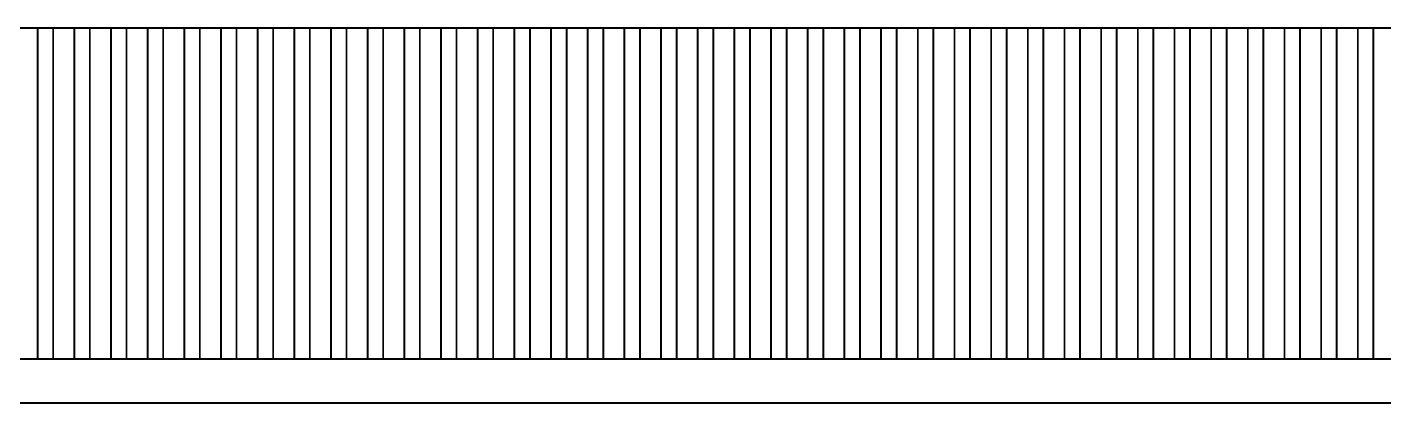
# Model space of a CAD drawing. Header units: millimetres. Extents: x 25.4 to 95, y 25.4 to 75.4.
# Drawn here: x 34.83 to 44.08, y 25.4 to 27.97 of the extents above; entities that cross this region are included whole.
import ezdxf

# ---------------------------------------------------------------- set-up
doc = ezdxf.new("R2010")
doc.units = ezdxf.units.MM
for name, color, linetype in [('Mechanical14', 56, 'Continuous'), ('Mechanical15', 56, 'Continuous'), ('Mechanical5', 56, 'Continuous')]:
    doc.layers.add(name, color=color, linetype=linetype)

msp = doc.modelspace()

# ---------------------------------------------------------------- linework, layer by layer
at = {"layer": 'Mechanical14', "const_width": 0.0127}
for points in [[(34.6478, 27.9645), (35.0034, 27.9645)], [(35.0034, 25.7039), (35.0034, 27.9645)], [(35.1478, 25.7039), (35.1478, 27.9645)], [(35.1478, 27.9645), (35.5034, 27.9645)], [(35.5034, 25.7039), (35.5034, 27.9645)], [(35.6478, 25.7039), (35.6478, 27.9645)], [(35.6478, 27.9645), (36.0034, 27.9645)], [(36.0034, 25.7039), (36.0034, 27.9645)], [(36.1478, 25.7039), (36.1478, 27.9645)], [(36.1478, 27.9645), (36.5034, 27.9645)], [(36.5034, 25.7039), (36.5034, 27.9645)], [(36.6478, 25.7039), (36.6478, 27.9645)], [(36.6478, 27.9645), (37.0034, 27.9645)], [(37.0034, 25.7039), (37.0034, 27.9645)], [(37.1478, 25.7039), (37.1478, 27.9645)], [(37.1478, 27.9645), (37.5034, 27.9645)], [(37.5034, 25.7039), (37.5034, 27.9645)], [(37.6478, 25.7039), (37.6478, 27.9645)], [(37.6478, 27.9645), (38.0034, 27.9645)], [(38.0034, 25.7039), (38.0034, 27.9645)], [(38.1478, 25.7039), (38.1478, 27.9645)], [(38.1478, 27.9645), (38.5034, 27.9645)], [(38.5034, 25.7039), (38.5034, 27.9645)], [(38.6478, 25.7039), (38.6478, 27.9645)], [(38.6478, 27.9645), (39.0034, 27.9645)], [(39.0034, 25.7039), (39.0034, 27.9645)], [(39.1478, 25.7039), (39.1478, 27.9645)], [(39.1478, 27.9645), (39.5034, 27.9645)], [(39.5034, 25.7039), (39.5034, 27.9645)], [(39.6478, 25.7039), (39.6478, 27.9645)], [(39.6478, 27.9645), (40.0034, 27.9645)], [(40.0034, 25.7039), (40.0034, 27.9645)], [(40.1478, 25.7039), (40.1478, 27.9645)], [(40.1478, 27.9645), (40.5034, 27.9645)], [(40.5034, 25.7039), (40.5034, 27.9645)], [(40.6478, 25.7039), (40.6478, 27.9645)], [(40.6478, 27.9645), (41.0034, 27.9645)], [(41.0034, 25.7039), (41.0034, 27.9645)], [(41.1478, 25.7039), (41.1478, 27.9645)], [(41.1478, 27.9645), (41.5034, 27.9645)], [(41.5034, 25.7039), (41.5034, 27.9645)], [(41.6478, 25.7039), (41.6478, 27.9645)], [(41.6478, 27.9645), (42.0034, 27.9645)], [(42.0034, 25.7039), (42.0034, 27.9645)], [(42.1478, 25.7039), (42.1478, 27.9645)], [(42.1478, 27.9645), (42.5034, 27.9645)], [(42.5034, 25.7039), (42.5034, 27.9645)], [(42.6478, 25.7039), (42.6478, 27.9645)], [(42.6478, 27.9645), (43.0034, 27.9645)], [(43.0034, 25.7039), (43.0034, 27.9645)], [(43.1478, 25.7039), (43.1478, 27.9645)], [(43.1478, 27.9645), (43.5034, 27.9645)], [(43.5034, 25.7039), (43.5034, 27.9645)], [(43.6478, 25.7039), (43.6478, 27.9645)], [(43.6478, 27.9645), (44.0034, 27.9645)], [(44.0034, 25.7039), (44.0034, 27.9645)], [(34.6478, 25.7039), (35.0034, 25.7039)], [(35.1478, 25.7039), (35.5034, 25.7039)], [(35.6478, 25.7039), (36.0034, 25.7039)], [(36.1478, 25.7039), (36.5034, 25.7039)], [(36.6478, 25.7039), (37.0034, 25.7039)], [(37.1478, 25.7039), (37.5034, 25.7039)], [(37.6478, 25.7039), (38.0034, 25.7039)], [(38.1478, 25.7039), (38.5034, 25.7039)], [(38.6478, 25.7039), (39.0034, 25.7039)], [(39.1478, 25.7039), (39.5034, 25.7039)], [(39.6478, 25.7039), (40.0034, 25.7039)], [(40.1478, 25.7039), (40.5034, 25.7039)], [(40.6478, 25.7039), (41.0034, 25.7039)], [(41.1478, 25.7039), (41.5034, 25.7039)], [(41.6478, 25.7039), (42.0034, 25.7039)], [(42.1478, 25.7039), (42.5034, 25.7039)], [(42.6478, 25.7039), (43.0034, 25.7039)], [(43.1478, 25.7039), (43.5034, 25.7039)], [(43.6478, 25.7039), (44.0034, 25.7039)]]:
    msp.add_lwpolyline(points, dxfattribs=at)
at = {"layer": 'Mechanical14', "const_width": 0.00635}
for points in [[(35.0002, 27.9645, 1), (35.0066, 27.9645, 1)], [(35.0002, 27.9645, 1), (35.0066, 27.9645, 1)], [(35.1446, 27.9645, 1), (35.151, 27.9645, 1)], [(35.1446, 27.9645, 1), (35.151, 27.9645, 1)], [(35.5002, 27.9645, 1), (35.5066, 27.9645, 1)], [(35.5002, 27.9645, 1), (35.5066, 27.9645, 1)], [(35.6446, 27.9645, 1), (35.651, 27.9645, 1)], [(35.6446, 27.9645, 1), (35.651, 27.9645, 1)], [(36.0002, 27.9645, 1), (36.0066, 27.9645, 1)], [(36.0002, 27.9645, 1), (36.0066, 27.9645, 1)], [(36.1446, 27.9645, 1), (36.151, 27.9645, 1)], [(36.1446, 27.9645, 1), (36.151, 27.9645, 1)], [(36.5002, 27.9645, 1), (36.5066, 27.9645, 1)], [(36.5002, 27.9645, 1), (36.5066, 27.9645, 1)], [(36.6446, 27.9645, 1), (36.651, 27.9645, 1)], [(36.6446, 27.9645, 1), (36.651, 27.9645, 1)], [(37.0002, 27.9645, 1), (37.0066, 27.9645, 1)], [(37.0002, 27.9645, 1), (37.0066, 27.9645, 1)], [(37.1446, 27.9645, 1), (37.151, 27.9645, 1)], [(37.1446, 27.9645, 1), (37.151, 27.9645, 1)], [(37.5002, 27.9645, 1), (37.5066, 27.9645, 1)], [(37.5002, 27.9645, 1), (37.5066, 27.9645, 1)], [(37.6446, 27.9645, 1), (37.651, 27.9645, 1)], [(37.6446, 27.9645, 1), (37.651, 27.9645, 1)], [(38.0002, 27.9645, 1), (38.0066, 27.9645, 1)], [(38.0002, 27.9645, 1), (38.0066, 27.9645, 1)], [(38.1446, 27.9645, 1), (38.151, 27.9645, 1)], [(38.1446, 27.9645, 1), (38.151, 27.9645, 1)], [(38.5002, 27.9645, 1), (38.5066, 27.9645, 1)], [(38.5002, 27.9645, 1), (38.5066, 27.9645, 1)], [(38.6446, 27.9645, 1), (38.651, 27.9645, 1)], [(38.6446, 27.9645, 1), (38.651, 27.9645, 1)], [(39.0002, 27.9645, 1), (39.0066, 27.9645, 1)], [(39.0002, 27.9645, 1), (39.0066, 27.9645, 1)], [(39.1446, 27.9645, 1), (39.151, 27.9645, 1)], [(39.1446, 27.9645, 1), (39.151, 27.9645, 1)], [(39.5002, 27.9645, 1), (39.5066, 27.9645, 1)], [(39.5002, 27.9645, 1), (39.5066, 27.9645, 1)], [(39.6446, 27.9645, 1), (39.651, 27.9645, 1)], [(39.6446, 27.9645, 1), (39.651, 27.9645, 1)], [(40.0002, 27.9645, 1), (40.0066, 27.9645, 1)], [(40.0002, 27.9645, 1), (40.0066, 27.9645, 1)], [(40.1446, 27.9645, 1), (40.151, 27.9645, 1)], [(40.1446, 27.9645, 1), (40.151, 27.9645, 1)], [(40.5002, 27.9645, 1), (40.5066, 27.9645, 1)], [(40.5002, 27.9645, 1), (40.5066, 27.9645, 1)], [(40.6446, 27.9645, 1), (40.651, 27.9645, 1)], [(40.6446, 27.9645, 1), (40.651, 27.9645, 1)], [(41.0002, 27.9645, 1), (41.0066, 27.9645, 1)], [(41.0002, 27.9645, 1), (41.0066, 27.9645, 1)], [(41.1446, 27.9645, 1), (41.151, 27.9645, 1)], [(41.1446, 27.9645, 1), (41.151, 27.9645, 1)], [(41.5002, 27.9645, 1), (41.5066, 27.9645, 1)], [(41.5002, 27.9645, 1), (41.5066, 27.9645, 1)], [(41.6446, 27.9645, 1), (41.651, 27.9645, 1)], [(41.6446, 27.9645, 1), (41.651, 27.9645, 1)], [(42.0002, 27.9645, 1), (42.0066, 27.9645, 1)], [(42.0002, 27.9645, 1), (42.0066, 27.9645, 1)], [(42.1446, 27.9645, 1), (42.151, 27.9645, 1)], [(42.1446, 27.9645, 1), (42.151, 27.9645, 1)], [(42.5002, 27.9645, 1), (42.5066, 27.9645, 1)], [(42.5002, 27.9645, 1), (42.5066, 27.9645, 1)], [(42.6446, 27.9645, 1), (42.651, 27.9645, 1)], [(42.6446, 27.9645, 1), (42.651, 27.9645, 1)], [(43.0002, 27.9645, 1), (43.0066, 27.9645, 1)], [(43.0002, 27.9645, 1), (43.0066, 27.9645, 1)], [(43.1446, 27.9645, 1), (43.151, 27.9645, 1)], [(43.1446, 27.9645, 1), (43.151, 27.9645, 1)], [(43.5002, 27.9645, 1), (43.5066, 27.9645, 1)], [(43.5002, 27.9645, 1), (43.5066, 27.9645, 1)], [(43.6446, 27.9645, 1), (43.651, 27.9645, 1)], [(43.6446, 27.9645, 1), (43.651, 27.9645, 1)], [(44.0002, 27.9645, 1), (44.0066, 27.9645, 1)], [(44.0002, 27.9645, 1), (44.0066, 27.9645, 1)], [(35.0002, 25.7039, 1), (35.0066, 25.7039, 1)], [(35.0002, 25.7039, 1), (35.0066, 25.7039, 1)], [(35.1446, 25.7039, 1), (35.151, 25.7039, 1)], [(35.1446, 25.7039, 1), (35.151, 25.7039, 1)], [(35.5002, 25.7039, 1), (35.5066, 25.7039, 1)], [(35.5002, 25.7039, 1), (35.5066, 25.7039, 1)], [(35.6446, 25.7039, 1), (35.651, 25.7039, 1)], [(35.6446, 25.7039, 1), (35.651, 25.7039, 1)], [(36.0002, 25.7039, 1), (36.0066, 25.7039, 1)], [(36.0002, 25.7039, 1), (36.0066, 25.7039, 1)], [(36.1446, 25.7039, 1), (36.151, 25.7039, 1)], [(36.1446, 25.7039, 1), (36.151, 25.7039, 1)], [(36.5002, 25.7039, 1), (36.5066, 25.7039, 1)], [(36.5002, 25.7039, 1), (36.5066, 25.7039, 1)], [(36.6446, 25.7039, 1), (36.651, 25.7039, 1)], [(36.6446, 25.7039, 1), (36.651, 25.7039, 1)], [(37.0002, 25.7039, 1), (37.0066, 25.7039, 1)], [(37.0002, 25.7039, 1), (37.0066, 25.7039, 1)], [(37.1446, 25.7039, 1), (37.151, 25.7039, 1)], [(37.1446, 25.7039, 1), (37.151, 25.7039, 1)], [(37.5002, 25.7039, 1), (37.5066, 25.7039, 1)], [(37.5002, 25.7039, 1), (37.5066, 25.7039, 1)], [(37.6446, 25.7039, 1), (37.651, 25.7039, 1)], [(37.6446, 25.7039, 1), (37.651, 25.7039, 1)], [(38.0002, 25.7039, 1), (38.0066, 25.7039, 1)], [(38.0002, 25.7039, 1), (38.0066, 25.7039, 1)], [(38.1446, 25.7039, 1), (38.151, 25.7039, 1)], [(38.1446, 25.7039, 1), (38.151, 25.7039, 1)], [(38.5002, 25.7039, 1), (38.5066, 25.7039, 1)], [(38.5002, 25.7039, 1), (38.5066, 25.7039, 1)], [(38.6446, 25.7039, 1), (38.651, 25.7039, 1)], [(38.6446, 25.7039, 1), (38.651, 25.7039, 1)], [(39.0002, 25.7039, 1), (39.0066, 25.7039, 1)], [(39.0002, 25.7039, 1), (39.0066, 25.7039, 1)], [(39.1446, 25.7039, 1), (39.151, 25.7039, 1)], [(39.1446, 25.7039, 1), (39.151, 25.7039, 1)], [(39.5002, 25.7039, 1), (39.5066, 25.7039, 1)], [(39.5002, 25.7039, 1), (39.5066, 25.7039, 1)], [(39.6446, 25.7039, 1), (39.651, 25.7039, 1)], [(39.6446, 25.7039, 1), (39.651, 25.7039, 1)], [(40.0002, 25.7039, 1), (40.0066, 25.7039, 1)], [(40.0002, 25.7039, 1), (40.0066, 25.7039, 1)], [(40.1446, 25.7039, 1), (40.151, 25.7039, 1)], [(40.1446, 25.7039, 1), (40.151, 25.7039, 1)], [(40.5002, 25.7039, 1), (40.5066, 25.7039, 1)], [(40.5002, 25.7039, 1), (40.5066, 25.7039, 1)], [(40.6446, 25.7039, 1), (40.651, 25.7039, 1)], [(40.6446, 25.7039, 1), (40.651, 25.7039, 1)], [(41.0002, 25.7039, 1), (41.0066, 25.7039, 1)], [(41.0002, 25.7039, 1), (41.0066, 25.7039, 1)], [(41.1446, 25.7039, 1), (41.151, 25.7039, 1)], [(41.1446, 25.7039, 1), (41.151, 25.7039, 1)], [(41.5002, 25.7039, 1), (41.5066, 25.7039, 1)], [(41.5002, 25.7039, 1), (41.5066, 25.7039, 1)], [(41.6446, 25.7039, 1), (41.651, 25.7039, 1)], [(41.6446, 25.7039, 1), (41.651, 25.7039, 1)], [(42.0002, 25.7039, 1), (42.0066, 25.7039, 1)], [(42.0002, 25.7039, 1), (42.0066, 25.7039, 1)], [(42.1446, 25.7039, 1), (42.151, 25.7039, 1)], [(42.1446, 25.7039, 1), (42.151, 25.7039, 1)], [(42.5002, 25.7039, 1), (42.5066, 25.7039, 1)], [(42.5002, 25.7039, 1), (42.5066, 25.7039, 1)], [(42.6446, 25.7039, 1), (42.651, 25.7039, 1)], [(42.6446, 25.7039, 1), (42.651, 25.7039, 1)], [(43.0002, 25.7039, 1), (43.0066, 25.7039, 1)], [(43.0002, 25.7039, 1), (43.0066, 25.7039, 1)], [(43.1446, 25.7039, 1), (43.151, 25.7039, 1)], [(43.1446, 25.7039, 1), (43.151, 25.7039, 1)], [(43.5002, 25.7039, 1), (43.5066, 25.7039, 1)], [(43.5002, 25.7039, 1), (43.5066, 25.7039, 1)], [(43.6446, 25.7039, 1), (43.651, 25.7039, 1)], [(43.6446, 25.7039, 1), (43.651, 25.7039, 1)], [(44.0002, 25.7039, 1), (44.0066, 25.7039, 1)], [(44.0002, 25.7039, 1), (44.0066, 25.7039, 1)]]:
    msp.add_lwpolyline(points, format="xyb", close=True, dxfattribs=at)
at = {"layer": 'Mechanical15', "const_width": 0.0127}
for points in [[(34.8978, 27.9645), (35.2534, 27.9645)], [(34.8978, 25.7039), (34.8978, 27.9645)], [(35.2534, 25.7039), (35.2534, 27.9645)], [(35.3978, 27.9645), (35.7534, 27.9645)], [(35.3978, 25.7039), (35.3978, 27.9645)], [(35.7534, 25.7039), (35.7534, 27.9645)], [(35.8978, 27.9645), (36.2534, 27.9645)], [(35.8978, 25.7039), (35.8978, 27.9645)], [(36.2534, 25.7039), (36.2534, 27.9645)], [(36.3978, 27.9645), (36.7534, 27.9645)], [(36.3978, 25.7039), (36.3978, 27.9645)], [(36.7534, 25.7039), (36.7534, 27.9645)], [(36.8978, 27.9645), (37.2534, 27.9645)], [(36.8978, 25.7039), (36.8978, 27.9645)], [(37.2534, 25.7039), (37.2534, 27.9645)], [(37.3978, 27.9645), (37.7534, 27.9645)], [(37.3978, 25.7039), (37.3978, 27.9645)], [(37.7534, 25.7039), (37.7534, 27.9645)], [(37.8978, 27.9645), (38.2534, 27.9645)], [(37.8978, 25.7039), (37.8978, 27.9645)], [(38.2534, 25.7039), (38.2534, 27.9645)], [(38.3978, 27.9645), (38.7534, 27.9645)], [(38.3978, 25.7039), (38.3978, 27.9645)], [(38.7534, 25.7039), (38.7534, 27.9645)], [(38.8978, 27.9645), (39.2534, 27.9645)], [(38.8978, 25.7039), (38.8978, 27.9645)], [(39.2534, 25.7039), (39.2534, 27.9645)], [(39.3978, 27.9645), (39.7534, 27.9645)], [(39.3978, 25.7039), (39.3978, 27.9645)], [(39.7534, 25.7039), (39.7534, 27.9645)], [(39.8978, 27.9645), (40.2534, 27.9645)], [(39.8978, 25.7039), (39.8978, 27.9645)], [(40.2534, 25.7039), (40.2534, 27.9645)], [(40.3978, 27.9645), (40.7534, 27.9645)], [(40.3978, 25.7039), (40.3978, 27.9645)], [(40.7534, 25.7039), (40.7534, 27.9645)], [(40.8978, 27.9645), (41.2534, 27.9645)], [(40.8978, 25.7039), (40.8978, 27.9645)], [(41.2534, 25.7039), (41.2534, 27.9645)], [(41.3978, 27.9645), (41.7534, 27.9645)], [(41.3978, 25.7039), (41.3978, 27.9645)], [(41.7534, 25.7039), (41.7534, 27.9645)], [(41.8978, 27.9645), (42.2534, 27.9645)], [(41.8978, 25.7039), (41.8978, 27.9645)], [(42.2534, 25.7039), (42.2534, 27.9645)], [(42.3978, 27.9645), (42.7534, 27.9645)], [(42.3978, 25.7039), (42.3978, 27.9645)], [(42.7534, 25.7039), (42.7534, 27.9645)], [(42.8978, 27.9645), (43.2534, 27.9645)], [(42.8978, 25.7039), (42.8978, 27.9645)], [(43.2534, 25.7039), (43.2534, 27.9645)], [(43.3978, 27.9645), (43.7534, 27.9645)], [(43.3978, 25.7039), (43.3978, 27.9645)], [(43.7534, 25.7039), (43.7534, 27.9645)], [(43.8978, 27.9645), (44.2534, 27.9645)], [(43.8978, 25.7039), (43.8978, 27.9645)], [(34.8978, 25.7039), (35.2534, 25.7039)], [(35.3978, 25.7039), (35.7534, 25.7039)], [(35.8978, 25.7039), (36.2534, 25.7039)], [(36.3978, 25.7039), (36.7534, 25.7039)], [(36.8978, 25.7039), (37.2534, 25.7039)], [(37.3978, 25.7039), (37.7534, 25.7039)], [(37.8978, 25.7039), (38.2534, 25.7039)], [(38.3978, 25.7039), (38.7534, 25.7039)], [(38.8978, 25.7039), (39.2534, 25.7039)], [(39.3978, 25.7039), (39.7534, 25.7039)], [(39.8978, 25.7039), (40.2534, 25.7039)], [(40.3978, 25.7039), (40.7534, 25.7039)], [(40.8978, 25.7039), (41.2534, 25.7039)], [(41.3978, 25.7039), (41.7534, 25.7039)], [(41.8978, 25.7039), (42.2534, 25.7039)], [(42.3978, 25.7039), (42.7534, 25.7039)], [(42.8978, 25.7039), (43.2534, 25.7039)], [(43.3978, 25.7039), (43.7534, 25.7039)], [(43.8978, 25.7039), (44.2534, 25.7039)]]:
    msp.add_lwpolyline(points, dxfattribs=at)
at = {"layer": 'Mechanical15', "const_width": 0.00635}
for points in [[(34.8946, 27.9645, 1), (34.901, 27.9645, 1)], [(34.8946, 27.9645, 1), (34.901, 27.9645, 1)], [(35.2502, 27.9645, 1), (35.2566, 27.9645, 1)], [(35.2502, 27.9645, 1), (35.2566, 27.9645, 1)], [(35.3946, 27.9645, 1), (35.401, 27.9645, 1)], [(35.3946, 27.9645, 1), (35.401, 27.9645, 1)], [(35.7502, 27.9645, 1), (35.7566, 27.9645, 1)], [(35.7502, 27.9645, 1), (35.7566, 27.9645, 1)], [(35.8946, 27.9645, 1), (35.901, 27.9645, 1)], [(35.8946, 27.9645, 1), (35.901, 27.9645, 1)], [(36.2502, 27.9645, 1), (36.2566, 27.9645, 1)], [(36.2502, 27.9645, 1), (36.2566, 27.9645, 1)], [(36.3946, 27.9645, 1), (36.401, 27.9645, 1)], [(36.3946, 27.9645, 1), (36.401, 27.9645, 1)], [(36.7502, 27.9645, 1), (36.7566, 27.9645, 1)], [(36.7502, 27.9645, 1), (36.7566, 27.9645, 1)], [(36.8946, 27.9645, 1), (36.901, 27.9645, 1)], [(36.8946, 27.9645, 1), (36.901, 27.9645, 1)], [(37.2502, 27.9645, 1), (37.2566, 27.9645, 1)], [(37.2502, 27.9645, 1), (37.2566, 27.9645, 1)], [(37.3946, 27.9645, 1), (37.401, 27.9645, 1)], [(37.3946, 27.9645, 1), (37.401, 27.9645, 1)], [(37.7502, 27.9645, 1), (37.7566, 27.9645, 1)], [(37.7502, 27.9645, 1), (37.7566, 27.9645, 1)], [(37.8946, 27.9645, 1), (37.901, 27.9645, 1)], [(37.8946, 27.9645, 1), (37.901, 27.9645, 1)], [(38.2502, 27.9645, 1), (38.2566, 27.9645, 1)], [(38.2502, 27.9645, 1), (38.2566, 27.9645, 1)], [(38.3946, 27.9645, 1), (38.401, 27.9645, 1)], [(38.3946, 27.9645, 1), (38.401, 27.9645, 1)], [(38.7502, 27.9645, 1), (38.7566, 27.9645, 1)], [(38.7502, 27.9645, 1), (38.7566, 27.9645, 1)], [(38.8946, 27.9645, 1), (38.901, 27.9645, 1)], [(38.8946, 27.9645, 1), (38.901, 27.9645, 1)], [(39.2502, 27.9645, 1), (39.2566, 27.9645, 1)], [(39.2502, 27.9645, 1), (39.2566, 27.9645, 1)], [(39.3946, 27.9645, 1), (39.401, 27.9645, 1)], [(39.3946, 27.9645, 1), (39.401, 27.9645, 1)], [(39.7502, 27.9645, 1), (39.7566, 27.9645, 1)], [(39.7502, 27.9645, 1), (39.7566, 27.9645, 1)], [(39.8946, 27.9645, 1), (39.901, 27.9645, 1)], [(39.8946, 27.9645, 1), (39.901, 27.9645, 1)], [(40.2502, 27.9645, 1), (40.2566, 27.9645, 1)], [(40.2502, 27.9645, 1), (40.2566, 27.9645, 1)], [(40.3946, 27.9645, 1), (40.401, 27.9645, 1)], [(40.3946, 27.9645, 1), (40.401, 27.9645, 1)], [(40.7502, 27.9645, 1), (40.7566, 27.9645, 1)], [(40.7502, 27.9645, 1), (40.7566, 27.9645, 1)], [(40.8946, 27.9645, 1), (40.901, 27.9645, 1)], [(40.8946, 27.9645, 1), (40.901, 27.9645, 1)], [(41.2502, 27.9645, 1), (41.2566, 27.9645, 1)], [(41.2502, 27.9645, 1), (41.2566, 27.9645, 1)], [(41.3946, 27.9645, 1), (41.401, 27.9645, 1)], [(41.3946, 27.9645, 1), (41.401, 27.9645, 1)], [(41.7502, 27.9645, 1), (41.7566, 27.9645, 1)], [(41.7502, 27.9645, 1), (41.7566, 27.9645, 1)], [(41.8946, 27.9645, 1), (41.901, 27.9645, 1)], [(41.8946, 27.9645, 1), (41.901, 27.9645, 1)], [(42.2502, 27.9645, 1), (42.2566, 27.9645, 1)], [(42.2502, 27.9645, 1), (42.2566, 27.9645, 1)], [(42.3946, 27.9645, 1), (42.401, 27.9645, 1)], [(42.3946, 27.9645, 1), (42.401, 27.9645, 1)], [(42.7502, 27.9645, 1), (42.7566, 27.9645, 1)], [(42.7502, 27.9645, 1), (42.7566, 27.9645, 1)], [(42.8946, 27.9645, 1), (42.901, 27.9645, 1)], [(42.8946, 27.9645, 1), (42.901, 27.9645, 1)], [(43.2502, 27.9645, 1), (43.2566, 27.9645, 1)], [(43.2502, 27.9645, 1), (43.2566, 27.9645, 1)], [(43.3946, 27.9645, 1), (43.401, 27.9645, 1)], [(43.3946, 27.9645, 1), (43.401, 27.9645, 1)], [(43.7502, 27.9645, 1), (43.7566, 27.9645, 1)], [(43.7502, 27.9645, 1), (43.7566, 27.9645, 1)], [(43.8946, 27.9645, 1), (43.901, 27.9645, 1)], [(43.8946, 27.9645, 1), (43.901, 27.9645, 1)], [(34.8946, 25.7039, 1), (34.901, 25.7039, 1)], [(34.8946, 25.7039, 1), (34.901, 25.7039, 1)], [(35.2502, 25.7039, 1), (35.2566, 25.7039, 1)], [(35.2502, 25.7039, 1), (35.2566, 25.7039, 1)], [(35.3946, 25.7039, 1), (35.401, 25.7039, 1)], [(35.3946, 25.7039, 1), (35.401, 25.7039, 1)], [(35.7502, 25.7039, 1), (35.7566, 25.7039, 1)], [(35.7502, 25.7039, 1), (35.7566, 25.7039, 1)], [(35.8946, 25.7039, 1), (35.901, 25.7039, 1)], [(35.8946, 25.7039, 1), (35.901, 25.7039, 1)], [(36.2502, 25.7039, 1), (36.2566, 25.7039, 1)], [(36.2502, 25.7039, 1), (36.2566, 25.7039, 1)], [(36.3946, 25.7039, 1), (36.401, 25.7039, 1)], [(36.3946, 25.7039, 1), (36.401, 25.7039, 1)], [(36.7502, 25.7039, 1), (36.7566, 25.7039, 1)], [(36.7502, 25.7039, 1), (36.7566, 25.7039, 1)], [(36.8946, 25.7039, 1), (36.901, 25.7039, 1)], [(36.8946, 25.7039, 1), (36.901, 25.7039, 1)], [(37.2502, 25.7039, 1), (37.2566, 25.7039, 1)], [(37.2502, 25.7039, 1), (37.2566, 25.7039, 1)], [(37.3946, 25.7039, 1), (37.401, 25.7039, 1)], [(37.3946, 25.7039, 1), (37.401, 25.7039, 1)], [(37.7502, 25.7039, 1), (37.7566, 25.7039, 1)], [(37.7502, 25.7039, 1), (37.7566, 25.7039, 1)], [(37.8946, 25.7039, 1), (37.901, 25.7039, 1)], [(37.8946, 25.7039, 1), (37.901, 25.7039, 1)], [(38.2502, 25.7039, 1), (38.2566, 25.7039, 1)], [(38.2502, 25.7039, 1), (38.2566, 25.7039, 1)], [(38.3946, 25.7039, 1), (38.401, 25.7039, 1)], [(38.3946, 25.7039, 1), (38.401, 25.7039, 1)], [(38.7502, 25.7039, 1), (38.7566, 25.7039, 1)], [(38.7502, 25.7039, 1), (38.7566, 25.7039, 1)], [(38.8946, 25.7039, 1), (38.901, 25.7039, 1)], [(38.8946, 25.7039, 1), (38.901, 25.7039, 1)], [(39.2502, 25.7039, 1), (39.2566, 25.7039, 1)], [(39.2502, 25.7039, 1), (39.2566, 25.7039, 1)], [(39.3946, 25.7039, 1), (39.401, 25.7039, 1)], [(39.3946, 25.7039, 1), (39.401, 25.7039, 1)], [(39.7502, 25.7039, 1), (39.7566, 25.7039, 1)], [(39.7502, 25.7039, 1), (39.7566, 25.7039, 1)], [(39.8946, 25.7039, 1), (39.901, 25.7039, 1)], [(39.8946, 25.7039, 1), (39.901, 25.7039, 1)], [(40.2502, 25.7039, 1), (40.2566, 25.7039, 1)], [(40.2502, 25.7039, 1), (40.2566, 25.7039, 1)], [(40.3946, 25.7039, 1), (40.401, 25.7039, 1)], [(40.3946, 25.7039, 1), (40.401, 25.7039, 1)], [(40.7502, 25.7039, 1), (40.7566, 25.7039, 1)], [(40.7502, 25.7039, 1), (40.7566, 25.7039, 1)], [(40.8946, 25.7039, 1), (40.901, 25.7039, 1)], [(40.8946, 25.7039, 1), (40.901, 25.7039, 1)], [(41.2502, 25.7039, 1), (41.2566, 25.7039, 1)], [(41.2502, 25.7039, 1), (41.2566, 25.7039, 1)], [(41.3946, 25.7039, 1), (41.401, 25.7039, 1)], [(41.3946, 25.7039, 1), (41.401, 25.7039, 1)], [(41.7502, 25.7039, 1), (41.7566, 25.7039, 1)], [(41.7502, 25.7039, 1), (41.7566, 25.7039, 1)], [(41.8946, 25.7039, 1), (41.901, 25.7039, 1)], [(41.8946, 25.7039, 1), (41.901, 25.7039, 1)], [(42.2502, 25.7039, 1), (42.2566, 25.7039, 1)], [(42.2502, 25.7039, 1), (42.2566, 25.7039, 1)], [(42.3946, 25.7039, 1), (42.401, 25.7039, 1)], [(42.3946, 25.7039, 1), (42.401, 25.7039, 1)], [(42.7502, 25.7039, 1), (42.7566, 25.7039, 1)], [(42.7502, 25.7039, 1), (42.7566, 25.7039, 1)], [(42.8946, 25.7039, 1), (42.901, 25.7039, 1)], [(42.8946, 25.7039, 1), (42.901, 25.7039, 1)], [(43.2502, 25.7039, 1), (43.2566, 25.7039, 1)], [(43.2502, 25.7039, 1), (43.2566, 25.7039, 1)], [(43.3946, 25.7039, 1), (43.401, 25.7039, 1)], [(43.3946, 25.7039, 1), (43.401, 25.7039, 1)], [(43.7502, 25.7039, 1), (43.7566, 25.7039, 1)], [(43.7502, 25.7039, 1), (43.7566, 25.7039, 1)], [(43.8946, 25.7039, 1), (43.901, 25.7039, 1)], [(43.8946, 25.7039, 1), (43.901, 25.7039, 1)]]:
    msp.add_lwpolyline(points, format="xyb", close=True, dxfattribs=at)
at = {"layer": 'Mechanical5', "const_width": 0.0127}
msp.add_lwpolyline([(26.0006, 25.4042), (62.9506, 25.4042)], dxfattribs=at)

doc.saveas('drawing.dxf')
